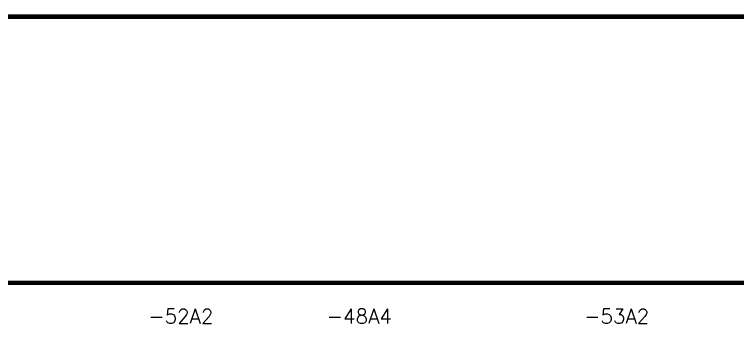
# Model space of a CAD drawing. Extents: x -2993 to 3661, y -4147 to -1441.
# Drawn here: x -2083.1 to -1920.4, y -2818.3 to -2748.7 of the extents above; entities that cross this region are included whole.
import ezdxf
from ezdxf.enums import TextEntityAlignment as Align

# ---------------------------------------------------------------- set-up
doc = ezdxf.new("R2010")
doc.units = 0
doc.header["$LTSCALE"] = 0.1
doc.header["$MEASUREMENT"] = 0
doc.layers.get('0').update_dxf_attribs({"linetype": 'CONTINUOUS'})
doc.layers.add('DIM', color=5, linetype='CONTINUOUS')
doc.styles.get("Standard").update_dxf_attribs({"font": 'simplex.shx'})

msp = doc.modelspace()

# ---------------------------------------------------------------- linework, layer by layer
at = {"layer": 'DIM', "lineweight": 13}
for p, q in [((-1782.6, -2749.17), (-2752.6, -2749.17)), ((-1782.6, -2809.17), (-2752.6, -2809.17))]:
    msp.add_line(p, q, dxfattribs=at)
at = {"layer": 'DIM', "lineweight": 13, "const_width": 1}
for points in [[(-2752.6, -2749.17), (-1782.6, -2749.17)], [(-2752.6, -2809.17), (-1782.6, -2809.17)]]:
    msp.add_lwpolyline(points, dxfattribs=at)

# ---------------------------------------------------------------- texts
at = {"lineweight": 13}
for s, p in [('-52A2', (-2045.67, -2818.34)), ('-48A4', (-2005.51, -2818.34)), ('-53A2', (-1947.57, -2818.34))]:
    msp.add_text(s, height=3.281, dxfattribs=at).set_placement(p, align=Align.CENTER)

doc.saveas('drawing.dxf')
